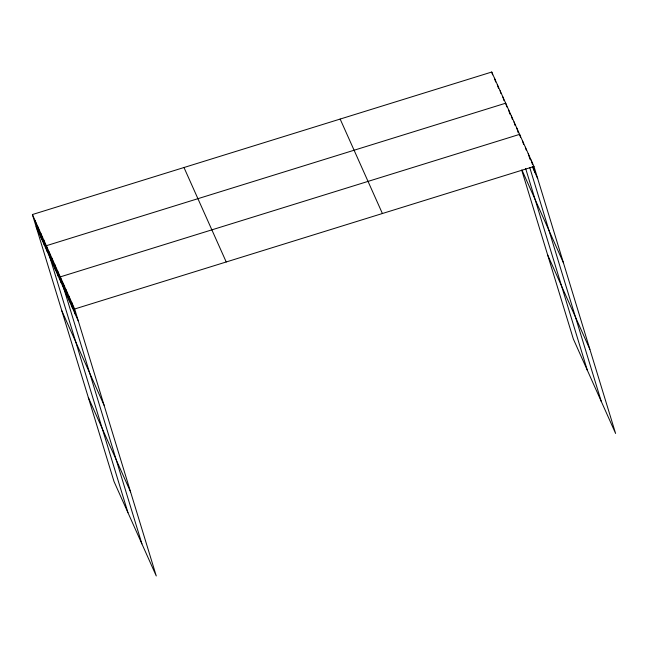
<?xml version="1.0" encoding="UTF-8"?>
<svg xmlns="http://www.w3.org/2000/svg" width="648" height="648" viewBox="0 0 648 648"><rect width="100%" height="100%" fill="white"/><g stroke="black" fill="none" stroke-linecap="round" stroke-linejoin="round"><path stroke-width="0.97" d="M32.4 214.545L74.65 308.999L156.265 575.967L114.016 481.513L32.4 214.545L491.735 72.033L533.984 166.487L615.6 433.455L573.35 339.001L521.745 170.197M74.65 308.999L533.984 166.487M532.356 166.706L537.694 178.629M521.956 170.051L563.404 262.724M547.641 254.907L589.891 349.361M340.151 119.062L382.401 213.516M183.983 167.516L226.225 261.97M36.11 226.695L78.359 321.141M61.819 310.781L104.069 405.235M88.314 397.427L130.556 491.873M531.109 160.064L532.535 164.738M533.11 166.601L534.819 172.206M528.233 153.641L529.951 159.246M525.366 147.218L526.216 150.02M522.49 140.794L523.633 144.536M520.474 137.174L519.615 134.371L60.28 276.882L141.904 543.85M529.829 167.783L601.239 401.339M516.829 128.142L518.254 132.808M514.042 121.905L515.184 125.639M511.256 115.668L512.398 119.41M508.461 109.439L509.895 114.113M506.817 106.944L505.675 103.202L46.34 245.714L127.964 512.681M525.641 168.512L587.299 370.17M502.889 96.973L504.031 100.707M500.102 90.736L500.953 93.539M497.308 84.507L498.45 88.241M494.521 78.27L495.663 82.004M491.735 72.033L492.593 74.836M71.774 302.576L75.484 314.717M68.899 296.152L72.617 308.302M66.031 289.729L69.741 301.879M63.156 283.306L66.865 295.456M57.494 270.653L61.204 282.795M54.707 264.416L58.417 276.566M51.921 258.188L55.631 270.329M49.127 251.951L52.844 264.092M43.554 239.485L47.264 251.626M40.767 233.248L44.477 245.398M37.973 227.019L41.691 239.161M35.186 220.782L38.904 232.924"/></g></svg>
